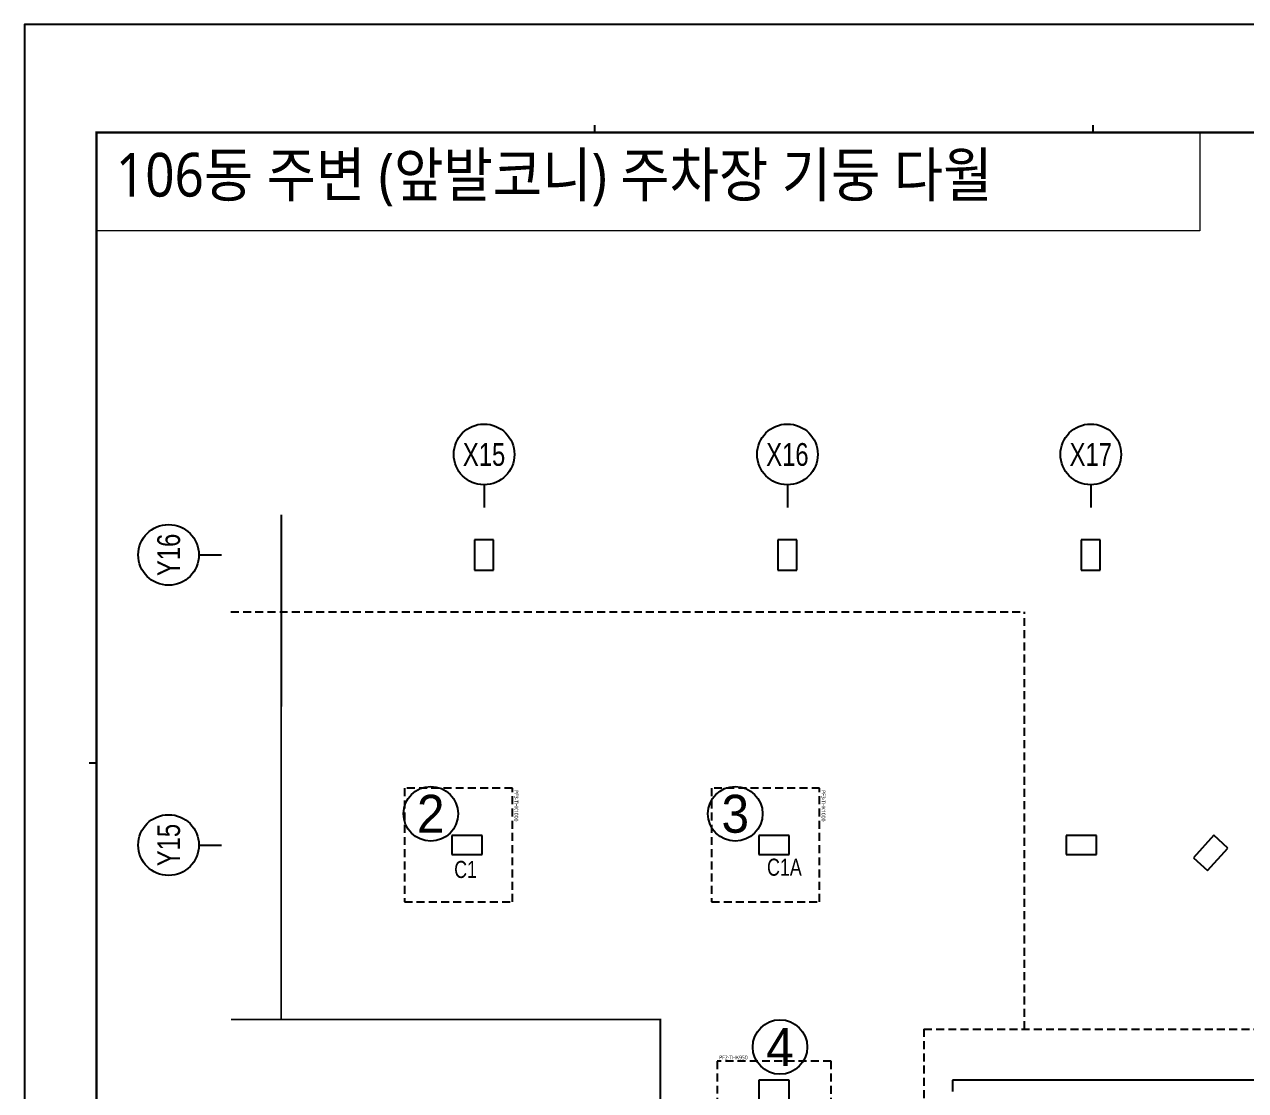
# Model space of a CAD drawing. Header units: millimetres. Extents: x 327808 to 2562540, y -728300 to 402793.
# Drawn here: x 404264 to 436467, y -451458 to -423350 of the extents above; entities that cross this region are included whole.
import ezdxf
from ezdxf.enums import TextEntityAlignment as Align

# ---------------------------------------------------------------- set-up
doc = ezdxf.new("R2010")
doc.units = ezdxf.units.MM
doc.header["$LTSCALE"] = 140
doc.linetypes.add('XS-기초$0$HID', pattern=[2.3, 1.5, -0.8])
for name, color, linetype in [('AMAC-NO', 5, 'Continuous'), ('BUB', 7, 'Continuous'), ('CEN-P', 14, 'Continuous'), ('NAME-C', 1, 'Continuous'), ('XREBAR', 1, 'Continuous'), ('XS-기초$0$MAT', 3, 'XS-기초$0$HID'), ('XS-기초$0$PILE-P', 4, 'XS-기초$0$HID'), ('XS-기초$0$WALL', 11, 'Continuous'), ('XS-기초$0$기초연단', 3, 'Continuous'), ('기초꺽임', 7, 'Continuous')]:
    doc.layers.add(name, color=color, linetype=linetype)
doc.layers.add('TEXT', color=3, linetype='Continuous', lineweight=9)
doc.layers.add('XTITLE', color=22, linetype='Continuous', lineweight=0)
doc.layers.add('XS-기초$0$DEFPOINT', color=144, linetype='Continuous', plot=False)
doc.styles.add('XS-기초$0$맑은고딕', font='malgun.ttf')
doc.styles.add('돋움', font='malgun.ttf')
doc.styles.add('돋음', font='')
doc.styles.get('돋음').set_extended_font_data('Dotum')

# ---------------------------------------------------------------- blocks, each defined once
blk = doc.blocks.new('dhs_sheet2e')
at = {"color": 7}
for p, q in [((2996.4, 29664.7), (2796.7, 29664.7)), ((2996.4, 15831.2), (2796.7, 15831.2)), ((20500.6, 1997.6), (20500.6, 1797.9))]:
    blk.add_line(p, q, dxfattribs=at)
blk.add_lwpolyline([(84000, 0), (84000, 59329.4), (0, 59329.4), (0, 0)], close=True, dxfattribs=at)
at = {"color": 30, "const_width": 64.9}
blk.add_lwpolyline([(81003.6, 57331.7), (2996.4, 57331.7), (2996.4, 1997.6), (81003.6, 1997.6)], close=True, dxfattribs=at)
blk = doc.blocks.new('zdfgarse')
at = {"color": 255, "xscale": 0.25, "yscale": 0.25, "zscale": 0.25}
blk.add_blockref('dhs_sheet2e', (0, 0), dxfattribs=at)
blk = doc.blocks.new('XS-기초$0$PF2')
at = {"layer": 'XS-기초$0$MAT', "linetype": 'XS-기초$0$HID'}
blk.add_lwpolyline([(-1500, -750), (1500, -750), (1500, 750), (-1500, 750)], close=True, dxfattribs=at)
at = {"layer": 'XS-기초$0$DEFPOINT', "color": 1, "style": 'XS-기초$0$맑은고딕'}
blk.add_text('PF2-THK950', height=100, dxfattribs=at).set_placement((-1450, 850), align=Align.MIDDLE_LEFT)
blk = doc.blocks.new('XS-기초$0$PF3')
at = {"layer": 'XS-기초$0$MAT', "linetype": 'XS-기초$0$HID'}
blk.add_lwpolyline([(-1500, -1650), (1500, -1650), (1500, 1200), (-1500, 1200)], close=True, dxfattribs=at)
at = {"layer": 'XS-기초$0$DEFPOINT', "color": 1, "style": 'XS-기초$0$맑은고딕'}
blk.add_text('PF3-THK1000', height=100, dxfattribs=at).set_placement((-1450, 1300), align=Align.MIDDLE_LEFT)
blk = doc.blocks.new('BUB')
at = {"layer": 'BUB'}
blk.add_line((0, 1500), (0, 0), dxfattribs=at)
blk.add_circle((0, 3500), 2000, dxfattribs=at)
blk = doc.blocks.new('zdhdthbse')
at = {"layer": 'CEN-P'}
blk.add_lwpolyline([(-21405, 32883), (-21405, 27829)], dxfattribs=at)
at = {"layer": 'XS-기초$0$WALL', "color": 5}
for p, q in [((-15805, 32230), (-16305, 32230)), ((-16305, 32230), (-16305, 31430)), ((-15805, 31430), (-15805, 32230)), ((-7805, 32230), (-8305, 32230)), ((-8305, 32230), (-8305, 31430)), ((-7805, 31430), (-7805, 32230)), ((195, 32230), (-305, 32230)), ((-305, 32230), (-305, 31430)), ((195, 31430), (195, 32230)), ((-16305, 31430), (-15805, 31430)), ((-8305, 31430), (-7805, 31430)), ((-305, 31430), (195, 31430)), ((-16905, 24430), (-16905, 23930)), ((-16105, 24430), (-16905, 24430)), ((-16105, 23930), (-16105, 24430)), ((-8805, 24430), (-8805, 23930)), ((-8005, 24430), (-8805, 24430)), ((-8005, 23930), (-8005, 24430)), ((-705, 24430), (-705, 23930)), ((95, 24430), (-705, 24430)), ((95, 23930), (95, 24430)), ((3189, 24437), (2654, 23842)), ((3561, 24102), (3189, 24437)), ((-16905, 23930), (-16105, 23930)), ((-8805, 23930), (-8005, 23930)), ((-705, 23930), (95, 23930)), ((2654, 23842), (3025, 23508)), ((3025, 23508), (3561, 24102)), ((-8805, 17980), (-8805, 17480)), ((-8005, 17980), (-8805, 17980)), ((-8005, 17480), (-8005, 17980)), ((-3705, 17980), (-3705, 17680)), ((9770, 17980), (-3705, 17980))]:
    blk.add_line(p, q, dxfattribs=at)
at = {"layer": 'XS-기초$0$기초연단', "linetype": 'XS-기초$0$HID'}
for p, q in [((-22733, 30330), (-1805, 30330)), ((-1805, 19330), (-1805, 30330)), ((-4455, 19330), (8120, 19330)), ((-4455, 19330), (-4455, 16330))]:
    blk.add_line(p, q, dxfattribs=at)
at = {"layer": '기초꺽임', "color": 1, "const_width": 50}
blk.add_lwpolyline([(-21405, 32883), (-21405, 19580), (-11405, 19580), (-11405, -20020), (24577, -20020)], dxfattribs=at)
at = {"layer": '기초꺽임', "color": 3, "const_width": 50}
blk.add_lwpolyline([(-21405, 19580), (-22733, 19580)], dxfattribs=at)
at = {"layer": 'BUB', "xscale": 0.4, "yscale": 0.4, "zscale": 0.4}
for p in [(-16055, 33080), (-8055, 33080), (-55, 33080)]:
    blk.add_blockref('BUB', p, dxfattribs=at)
at = {"layer": 'BUB', "xscale": 0.4, "yscale": 0.4, "zscale": 0.4, "rotation": 90}
for p in [(-22975, 31830), (-22975, 24180)]:
    blk.add_blockref('BUB', p, dxfattribs=at)
at = {"layer": 'XS-기초$0$PILE-P', "rotation": 270}
for p in [(-16505, 24180), (-8405, 24180)]:
    blk.add_blockref('XS-기초$0$PF3', p, dxfattribs=at)
at = {"layer": 'XS-기초$0$PILE-P'}
blk.add_blockref('XS-기초$0$PF2', (-8405, 17730), dxfattribs=at)
at = {"layer": 'TEXT', "style": '돋음', "width": 0.8}
for s, p in [('X16', (-8055, 34478)), ('X15', (-16055, 34478)), ('X17', (-55, 34478))]:
    blk.add_text(s, height=600, dxfattribs=at).set_placement(p, align=Align.MIDDLE_CENTER)
for s, p in [('Y16', (-24373, 31830)), ('Y15', (-24373, 24180))]:
    blk.add_text(s, height=600, rotation=90, dxfattribs=at).set_placement(p, align=Align.MIDDLE_CENTER)

msp = doc.modelspace()

# ---------------------------------------------------------------- linework, layer by layer
at = {"layer": 'AMAC-NO', "color": 4}
for centre in [(414980, -444160), (423010, -444160)]:
    msp.add_circle(centre, 719.8, dxfattribs=at)
at = {"layer": 'AMAC-NO', "color": 6}
msp.add_circle((424188.6, -450309.5), 719.8, dxfattribs=at)
at = {"layer": 'XTITLE', "color": 3, "ltscale": 2}
msp.add_lwpolyline([(406161.4, -426196.2), (435259.8, -426196.2), (435259.8, -428791.4), (406161.4, -428791.4)], close=True, dxfattribs=at)

# ---------------------------------------------------------------- block references
at = {"xscale": 3.799999967408979, "yscale": 3.799999967408979, "zscale": 3.799999967408979, "rotation": 270}
msp.add_blockref('zdfgarse', (404263.6, -423349.6), dxfattribs=at)
at = {"layer": 'XREBAR'}
msp.add_blockref('zdhdthbse', (432440, -469165), dxfattribs=at)

# ---------------------------------------------------------------- texts
at = {"layer": 'AMAC-NO', "color": 4, "style": '돋음'}
for s, p in [('2', (414980, -444160)), ('3', (423010, -444160))]:
    msp.add_text(s, height=1000, dxfattribs=at).set_placement(p, align=Align.MIDDLE_CENTER)
at = {"layer": 'AMAC-NO', "color": 6, "style": '돋음'}
msp.add_text('4', height=1000, dxfattribs=at).set_placement((424188.6, -450309.5), align=Align.MIDDLE_CENTER)
at = {"layer": 'NAME-C', "style": '돋음', "width": 0.8}
for s, p in [('C1A', (424305, -445567.9)), ('C1', (415898.1, -445627.4))]:
    msp.add_text(s, height=450, dxfattribs=at).set_placement(p, align=Align.MIDDLE)
at = {"layer": 'XTITLE', "color": 2, "style": '돋움', "width": 0.9}
msp.add_text('106동 주변 (앞발코니) 주차장 기둥 다월', height=1152.878, dxfattribs=at).set_placement((406677.6, -427312.4), align=Align.MIDDLE_LEFT)

doc.saveas('drawing.dxf')
